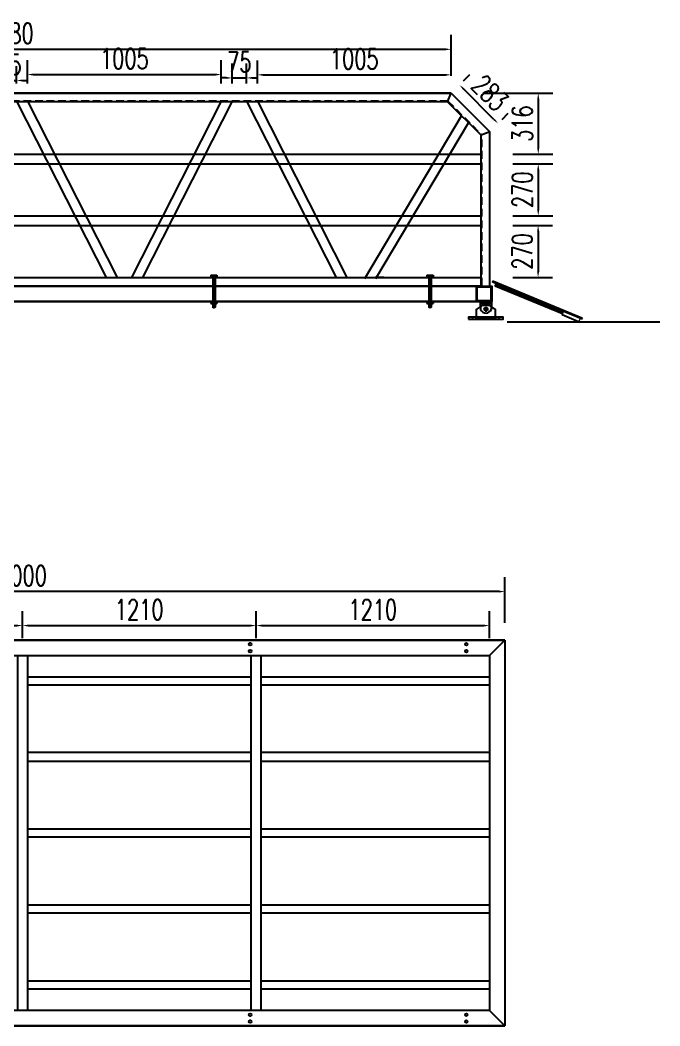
# Model space of a CAD drawing. Header units: millimetres. Extents: x -1546798 to -962116, y 1297493 to 1531173.
# Drawn here: x -1284023 to -1280708, y 1325133 to 1330347 of the extents above; entities that cross this region are included whole.
import ezdxf

# ---------------------------------------------------------------- set-up
doc = ezdxf.new("R2010")
doc.units = ezdxf.units.MM
doc.header["$LTSCALE"] = 10
doc.linetypes.add('BLTA11-LD-L-4001_Plot Plan for Seawater Intake System_20140729$0$key plan$0${ Wide Dash }', pattern=[12, 4, -2, 4, -2])
doc.layers.get('0').update_dxf_attribs({"linetype": 'CONTINUOUS'})
doc.layers.get('DEFPOINTS').update_dxf_attribs({"linetype": 'CONTINUOUS'})
for name, color, linetype in [('W-ALUMINUM_FRAME铝架', 30, 'CONTINUOUS'), ('W-STEEL_FRAME钢架', 3, 'CONTINUOUS'), ('W-STEEL_KEEL钢龙骨', 5, 'CONTINUOUS')]:
    doc.layers.add(name, color=color, linetype=linetype)
doc.styles.add('STANDARD_T3', font='simplex.shx', dxfattribs={"width": 0.7, "bigfont": 'gbcbig.shx'})
doc.dimstyles.new('W&&30', dxfattribs={"dimtxt": 105, "dimasz": 30, "dimexe": 75, "dimexo": 90, "dimgap": 30, "dimtad": 1, "dimdec": 0, "dimzin": 0, "dimdsep": 46, "dimtxsty": 'STANDARD_T3', "dimcen": 0.09, "dimclrd": 1, "dimclre": 1, "dimclrt": 7, "dimazin": 2, "dimtfac": 1, "dimtdec": 0, "dimtix": 1, "dimtmove": 1, "dimatfit": 3, "dimfxl": 100, "dimtolj": 1, "dimtzin": 0, "dimarcsym": 0})

# ---------------------------------------------------------------- blocks, each defined once
blk = doc.blocks.new('*D271')
at = {"color": 1, "lineweight": -2, "transparency": 16777216}
for p, q in [((-1281725.4, 1330032.1), (-1281693.3, 1330064.2)), ((-1281567.5, 1329832.4), (-1281725.1, 1329990)), ((-1281525.4, 1329832.1), (-1281493.3, 1329864.2))]:
    blk.add_line(p, q, dxfattribs=at)
at = {"color": 1, "transparency": 16777216}
for points in [[(-1281721.6, 1329993.5), (-1281728.6, 1329986.4), (-1281746.3, 1330011.2)], [(-1281564, 1329835.9), (-1281571.1, 1329828.8), (-1281546.3, 1329811.2)]]:
    blk.add_solid(points, dxfattribs=at)
at = {"layer": 'DEFPOINTS', "color": 0, "transparency": 16777216}
for p in [(-1281746.3, 1330011.2), (-1281789, 1329968.5), (-1281589, 1329768.5)]:
    blk.add_point(p, dxfattribs=at)
at = {"color": 7, "transparency": 16777216, "insert": (-1281588, 1329969.5), "char_height": 105, "attachment_point": 5, "rotation": 315, "style": 'STANDARD_T3'}
blk.add_mtext('\\A1;283', dxfattribs=at)
blk = doc.blocks.new('*D260')
at = {"color": 1, "lineweight": -2, "transparency": 16777216}
for p, q in [((-1286369, 1330058.5), (-1286369, 1330270.5)), ((-1281789, 1330058.5), (-1281789, 1330270.5)), ((-1286339, 1330195.5), (-1281819, 1330195.5))]:
    blk.add_line(p, q, dxfattribs=at)
at = {"color": 1, "transparency": 16777216}
for points in [[(-1286339, 1330200.5), (-1286339, 1330190.5), (-1286369, 1330195.5)], [(-1281819, 1330200.5), (-1281819, 1330190.5), (-1281789, 1330195.5)]]:
    blk.add_solid(points, dxfattribs=at)
at = {"layer": 'DEFPOINTS', "color": 0, "transparency": 16777216}
for p in [(-1281789, 1330195.5), (-1286369, 1329968.5), (-1281789, 1329968.5)]:
    blk.add_point(p, dxfattribs=at)
at = {"color": 7, "transparency": 16777216, "insert": (-1284079, 1330278), "char_height": 105, "attachment_point": 5, "style": 'STANDARD_T3'}
blk.add_mtext('\\A1;4580', dxfattribs=at)
blk = doc.blocks.new('*D276')
at = {"color": 1, "lineweight": -2, "transparency": 16777216}
for p, q in [((-1283985.4, 1330017.5), (-1283985.4, 1330139.6)), ((-1282980.7, 1330017.5), (-1282980.7, 1330139.6)), ((-1283955.4, 1330064.6), (-1283010.7, 1330064.6))]:
    blk.add_line(p, q, dxfattribs=at)
at = {"color": 1, "transparency": 16777216}
for points in [[(-1283955.4, 1330069.6), (-1283955.4, 1330059.6), (-1283985.4, 1330064.6)], [(-1283010.7, 1330069.6), (-1283010.7, 1330059.6), (-1282980.7, 1330064.6)]]:
    blk.add_solid(points, dxfattribs=at)
at = {"layer": 'DEFPOINTS', "color": 0, "transparency": 16777216}
for p in [(-1282980.7, 1330064.6), (-1283985.4, 1329927.5), (-1282980.7, 1329927.5)]:
    blk.add_point(p, dxfattribs=at)
at = {"color": 7, "transparency": 16777216, "insert": (-1283483, 1330147.1), "char_height": 105, "attachment_point": 5, "style": 'STANDARD_T3'}
blk.add_mtext('\\A1;1005', dxfattribs=at)
blk = doc.blocks.new('*D261')
at = {"color": 1, "lineweight": -2, "transparency": 16777216}
for p, q in [((-1281624.9, 1329968.5), (-1281263.1, 1329968.5)), ((-1281338.1, 1329938.5), (-1281338.1, 1329682.5)), ((-1281469.1, 1329652.5), (-1281263.1, 1329652.5))]:
    blk.add_line(p, q, dxfattribs=at)
at = {"color": 1, "transparency": 16777216}
for points in [[(-1281343.1, 1329938.5), (-1281333.1, 1329938.5), (-1281338.1, 1329968.5)], [(-1281343.1, 1329682.5), (-1281333.1, 1329682.5), (-1281338.1, 1329652.5)]]:
    blk.add_solid(points, dxfattribs=at)
at = {"layer": 'DEFPOINTS', "color": 0, "transparency": 16777216}
for p in [(-1281714.9, 1329968.5), (-1281559.1, 1329652.5), (-1281338.1, 1329652.5)]:
    blk.add_point(p, dxfattribs=at)
at = {"color": 7, "transparency": 16777216, "insert": (-1281420.6, 1329810.5), "char_height": 105, "attachment_point": 5, "rotation": 90, "style": 'STANDARD_T3'}
blk.add_mtext('\\A1;316', dxfattribs=at)
blk = doc.blocks.new('*D262')
at = {"color": 1, "lineweight": -2, "transparency": 16777216}
for p, q in [((-1281469.1, 1329602.5), (-1281263.1, 1329602.5)), ((-1281338.1, 1329572.5), (-1281338.1, 1329362.5)), ((-1281469.9, 1329332.5), (-1281263.1, 1329332.5))]:
    blk.add_line(p, q, dxfattribs=at)
at = {"color": 1, "transparency": 16777216}
for points in [[(-1281343.1, 1329572.5), (-1281333.1, 1329572.5), (-1281338.1, 1329602.5)], [(-1281343.1, 1329362.5), (-1281333.1, 1329362.5), (-1281338.1, 1329332.5)]]:
    blk.add_solid(points, dxfattribs=at)
at = {"layer": 'DEFPOINTS', "color": 0, "transparency": 16777216}
for p in [(-1281559.1, 1329602.5), (-1281559.9, 1329332.5), (-1281338.1, 1329332.5)]:
    blk.add_point(p, dxfattribs=at)
at = {"color": 7, "transparency": 16777216, "insert": (-1281420.6, 1329467.5), "char_height": 105, "attachment_point": 5, "rotation": 90, "style": 'STANDARD_T3'}
blk.add_mtext('\\A1;270', dxfattribs=at)
blk = doc.blocks.new('*D263')
at = {"color": 1, "lineweight": -2, "transparency": 16777216}
for p, q in [((-1281469.9, 1329282.5), (-1281263.9, 1329282.5)), ((-1281338.9, 1329252.5), (-1281338.9, 1329042.5)), ((-1281469.9, 1329012.5), (-1281263.9, 1329012.5))]:
    blk.add_line(p, q, dxfattribs=at)
at = {"color": 1, "transparency": 16777216}
for points in [[(-1281343.9, 1329252.5), (-1281333.9, 1329252.5), (-1281338.9, 1329282.5)], [(-1281343.9, 1329042.5), (-1281333.9, 1329042.5), (-1281338.9, 1329012.5)]]:
    blk.add_solid(points, dxfattribs=at)
at = {"layer": 'DEFPOINTS', "color": 0, "transparency": 16777216}
for p in [(-1281559.9, 1329282.5), (-1281559.9, 1329012.5), (-1281338.9, 1329012.5)]:
    blk.add_point(p, dxfattribs=at)
at = {"color": 7, "transparency": 16777216, "insert": (-1281421.4, 1329147.5), "char_height": 105, "attachment_point": 5, "rotation": 90, "style": 'STANDARD_T3'}
blk.add_mtext('\\A1;270', dxfattribs=at)
blk = doc.blocks.new('*D283')
at = {"color": 1, "lineweight": -2, "transparency": 16777216}
for p, q in [((-1286510.7, 1327223.3), (-1286510.7, 1327459.7)), ((-1281510.7, 1327223.3), (-1281510.7, 1327459.7)), ((-1281540.7, 1327384.7), (-1286480.7, 1327384.7))]:
    blk.add_line(p, q, dxfattribs=at)
at = {"color": 1, "transparency": 16777216}
for points in [[(-1286480.7, 1327389.7), (-1286480.7, 1327379.7), (-1286510.7, 1327384.7)], [(-1281540.7, 1327389.7), (-1281540.7, 1327379.7), (-1281510.7, 1327384.7)]]:
    blk.add_solid(points, dxfattribs=at)
at = {"layer": 'DEFPOINTS', "color": 0, "transparency": 16777216}
for p in [(-1286510.7, 1327384.7), (-1286510.7, 1327133.3), (-1281510.7, 1327133.3)]:
    blk.add_point(p, dxfattribs=at)
at = {"color": 7, "transparency": 16777216, "insert": (-1284010.7, 1327467.2), "char_height": 105, "attachment_point": 5, "style": 'STANDARD_T3'}
blk.add_mtext('\\A1;5000', dxfattribs=at)
blk = doc.blocks.new('*D295')
at = {"color": 1, "lineweight": -2, "transparency": 16777216}
for p, q in [((-1282793.9, 1330017.5), (-1282793.9, 1330138.1)), ((-1281789, 1330058.5), (-1281789, 1330138.1)), ((-1282763.9, 1330063.1), (-1281819, 1330063.1))]:
    blk.add_line(p, q, dxfattribs=at)
at = {"color": 1, "transparency": 16777216}
for points in [[(-1282763.9, 1330068.1), (-1282763.9, 1330058.1), (-1282793.9, 1330063.1)], [(-1281819, 1330068.1), (-1281819, 1330058.1), (-1281789, 1330063.1)]]:
    blk.add_solid(points, dxfattribs=at)
at = {"layer": 'DEFPOINTS', "color": 0, "transparency": 16777216}
for p in [(-1281789, 1330063.1), (-1281789, 1329968.5), (-1282793.9, 1329927.5)]:
    blk.add_point(p, dxfattribs=at)
at = {"color": 7, "transparency": 16777216, "insert": (-1282291.5, 1330145.6), "char_height": 105, "attachment_point": 5, "style": 'STANDARD_T3'}
blk.add_mtext('\\A1;1005', dxfattribs=at)
blk = doc.blocks.new('*D297')
at = {"color": 1, "lineweight": -2, "transparency": 16777216}
for p, q in [((-1284116.1, 1330017.5), (-1284116.1, 1330109)), ((-1284041.5, 1330017.5), (-1284041.5, 1330109)), ((-1284146.1, 1330034), (-1284176.1, 1330034)), ((-1284116.1, 1330034), (-1284041.5, 1330034)), ((-1284011.5, 1330034), (-1283981.5, 1330034))]:
    blk.add_line(p, q, dxfattribs=at)
at = {"color": 1, "transparency": 16777216}
for points in [[(-1284146.1, 1330039), (-1284146.1, 1330029), (-1284116.1, 1330034)], [(-1284011.5, 1330039), (-1284011.5, 1330029), (-1284041.5, 1330034)]]:
    blk.add_solid(points, dxfattribs=at)
at = {"layer": 'DEFPOINTS', "color": 0, "transparency": 16777216}
for p in [(-1284041.5, 1330034), (-1284116.1, 1329927.5), (-1284041.5, 1329927.5)]:
    blk.add_point(p, dxfattribs=at)
at = {"color": 7, "transparency": 16777216, "insert": (-1284078.8, 1330116.5), "char_height": 105, "attachment_point": 5, "style": 'STANDARD_T3'}
blk.add_mtext('\\A1;75', dxfattribs=at)
blk = doc.blocks.new('*D298')
at = {"color": 1, "lineweight": -2, "transparency": 16777216}
for p, q in [((-1282924.6, 1330017.5), (-1282924.6, 1330122.3)), ((-1282850, 1330017.5), (-1282850, 1330122.3)), ((-1282954.6, 1330047.3), (-1282984.6, 1330047.3)), ((-1282924.6, 1330047.3), (-1282850, 1330047.3)), ((-1282820, 1330047.3), (-1282790, 1330047.3))]:
    blk.add_line(p, q, dxfattribs=at)
at = {"color": 1, "transparency": 16777216}
for points in [[(-1282954.6, 1330052.3), (-1282954.6, 1330042.3), (-1282924.6, 1330047.3)], [(-1282820, 1330052.3), (-1282820, 1330042.3), (-1282850, 1330047.3)]]:
    blk.add_solid(points, dxfattribs=at)
at = {"layer": 'DEFPOINTS', "color": 0, "transparency": 16777216}
for p in [(-1282850, 1330047.3), (-1282924.6, 1329927.5), (-1282850, 1329927.5)]:
    blk.add_point(p, dxfattribs=at)
at = {"color": 7, "transparency": 16777216, "insert": (-1282887.3, 1330129.8), "char_height": 105, "attachment_point": 5, "style": 'STANDARD_T3'}
blk.add_mtext('\\A1;75', dxfattribs=at)
blk = doc.blocks.new('*D299')
at = {"color": 1, "lineweight": -2, "transparency": 16777216}
for p, q in [((-1285220.7, 1327143.3), (-1285220.7, 1327283.3)), ((-1284010.7, 1327143.3), (-1284010.7, 1327283.3)), ((-1285190.7, 1327208.3), (-1284040.7, 1327208.3))]:
    blk.add_line(p, q, dxfattribs=at)
at = {"color": 1, "transparency": 16777216}
for points in [[(-1285190.7, 1327213.3), (-1285190.7, 1327203.3), (-1285220.7, 1327208.3)], [(-1284040.7, 1327213.3), (-1284040.7, 1327203.3), (-1284010.7, 1327208.3)]]:
    blk.add_solid(points, dxfattribs=at)
at = {"layer": 'DEFPOINTS', "color": 0, "transparency": 16777216}
for p in [(-1284010.7, 1327208.3), (-1285220.7, 1327053.3), (-1284010.7, 1327053.3)]:
    blk.add_point(p, dxfattribs=at)
at = {"color": 7, "transparency": 16777216, "insert": (-1284615.7, 1327290.8), "char_height": 105, "attachment_point": 5, "style": 'STANDARD_T3'}
blk.add_mtext('\\A1;1210', dxfattribs=at)
blk = doc.blocks.new('*D300')
at = {"color": 1, "lineweight": -2, "transparency": 16777216}
for p, q in [((-1284010.7, 1327143.3), (-1284010.7, 1327283.3)), ((-1282800.7, 1327143.3), (-1282800.7, 1327283.3)), ((-1283980.7, 1327208.3), (-1282830.7, 1327208.3))]:
    blk.add_line(p, q, dxfattribs=at)
at = {"color": 1, "transparency": 16777216}
for points in [[(-1283980.7, 1327213.3), (-1283980.7, 1327203.3), (-1284010.7, 1327208.3)], [(-1282830.7, 1327213.3), (-1282830.7, 1327203.3), (-1282800.7, 1327208.3)]]:
    blk.add_solid(points, dxfattribs=at)
at = {"layer": 'DEFPOINTS', "color": 0, "transparency": 16777216}
for p in [(-1282800.7, 1327208.3), (-1284010.7, 1327053.3), (-1282800.7, 1327053.3)]:
    blk.add_point(p, dxfattribs=at)
at = {"color": 7, "transparency": 16777216, "insert": (-1283405.7, 1327290.8), "char_height": 105, "attachment_point": 5, "style": 'STANDARD_T3'}
blk.add_mtext('\\A1;1210', dxfattribs=at)
blk = doc.blocks.new('*D301')
at = {"color": 1, "lineweight": -2, "transparency": 16777216}
for p, q in [((-1282800.7, 1327143.3), (-1282800.7, 1327283.3)), ((-1281590.7, 1327143.3), (-1281590.7, 1327283.3)), ((-1282770.7, 1327208.3), (-1281620.7, 1327208.3))]:
    blk.add_line(p, q, dxfattribs=at)
at = {"color": 1, "transparency": 16777216}
for points in [[(-1282770.7, 1327213.3), (-1282770.7, 1327203.3), (-1282800.7, 1327208.3)], [(-1281620.7, 1327213.3), (-1281620.7, 1327203.3), (-1281590.7, 1327208.3)]]:
    blk.add_solid(points, dxfattribs=at)
at = {"layer": 'DEFPOINTS', "color": 0, "transparency": 16777216}
for p in [(-1281590.7, 1327208.3), (-1282800.7, 1327053.3), (-1281590.7, 1327053.3)]:
    blk.add_point(p, dxfattribs=at)
at = {"color": 7, "transparency": 16777216, "insert": (-1282195.7, 1327290.8), "char_height": 105, "attachment_point": 5, "style": 'STANDARD_T3'}
blk.add_mtext('\\A1;1210', dxfattribs=at)

msp = doc.modelspace()

# ---------------------------------------------------------------- linework, layer by layer
at = {"color": 4}
for p, q in [((-1286369, 1329968.5), (-1281789, 1329968.5)), ((-1281789, 1329968.5), (-1286369, 1329968.5)), ((-1281807.7, 1329923.5), (-1281789, 1329968.5)), ((-1281789, 1329968.5), (-1281589, 1329768.5)), ((-1281807.7, 1329923.5), (-1286350.4, 1329923.5)), ((-1281807.7, 1329923.5), (-1281634, 1329749.8)), ((-1281589, 1329768.5), (-1281634, 1329749.8)), ((-1281634, 1328968.5), (-1281634, 1329749.8)), ((-1281589, 1328968.5), (-1281589, 1329768.5))]:
    msp.add_line(p, q, dxfattribs=at)
at = {"color": 8, "linetype": 'BLTA11-LD-L-4001_Plot Plan for Seawater Intake System_20140729$0$key plan$0${ Wide Dash }'}
for p, q in [((-1281806, 1329927.5), (-1286352, 1329927.5)), ((-1281806, 1329927.4), (-1281630, 1329751.5)), ((-1281630, 1328968.5), (-1281630, 1329751.5))]:
    msp.add_line(p, q, dxfattribs=at)
at = {"color": 0}
for p, q in [((-1284041.5, 1329927.5), (-1283576.9, 1329012.5)), ((-1283985.4, 1329927.5), (-1283520.8, 1329012.5)), ((-1282980.7, 1329927.5), (-1283445.2, 1329012.5)), ((-1282924.6, 1329927.5), (-1283389.2, 1329012.5)), ((-1282850, 1329927.5), (-1282385.4, 1329012.5)), ((-1282793.9, 1329927.5), (-1282329.4, 1329012.5)), ((-1282237.3, 1329006.8), (-1281735.7, 1329851.5)), ((-1282179.2, 1329006.8), (-1281699.2, 1329815)), ((-1286523.2, 1329652.5), (-1281634, 1329652.5)), ((-1286523.2, 1329602.5), (-1281634, 1329602.5)), ((-1286524, 1329332.5), (-1281634, 1329332.5)), ((-1286524, 1329282.5), (-1281634, 1329282.5)), ((-1282138.2, 1329012.5), (-1282183, 1329012.5))]:
    msp.add_line(p, q, dxfattribs=at)
at = {"color": 1}
for p, q in [((-1283035, 1329024.5), (-1283035, 1329014.5)), ((-1283035, 1329024.5), (-1283003, 1329024.5)), ((-1283035, 1329014.5), (-1283003, 1329014.5)), ((-1283030, 1329024.5), (-1283030, 1329014.5)), ((-1283025, 1329024.5), (-1283025, 1328858.8)), ((-1283019, 1329024.5), (-1283019, 1328858.8)), ((-1283013, 1329024.5), (-1283013, 1328858.8)), ((-1283008, 1329024.5), (-1283008, 1329014.5)), ((-1283003, 1329024.5), (-1283003, 1329014.5)), ((-1281915, 1329024.5), (-1281915, 1329014.5)), ((-1281915, 1329024.5), (-1281883, 1329024.5)), ((-1281915, 1329014.5), (-1281883, 1329014.5)), ((-1281910, 1329024.5), (-1281910, 1329014.5)), ((-1281905, 1329024.5), (-1281905, 1328858.8)), ((-1281899, 1329024.5), (-1281899, 1328858.8)), ((-1281893, 1329024.5), (-1281893, 1328858.8)), ((-1281888, 1329024.5), (-1281888, 1329014.5)), ((-1281883, 1329024.5), (-1281883, 1329014.5)), ((-1283035, 1328888.5), (-1283035, 1328878.5)), ((-1283035, 1328888.5), (-1283003, 1328888.5)), ((-1283035, 1328878.5), (-1283003, 1328878.5)), ((-1283030, 1328888.5), (-1283030, 1328878.5)), ((-1283022, 1328855.8), (-1283025, 1328858.8)), ((-1283016, 1328855.8), (-1283022, 1328855.8)), ((-1283013, 1328858.8), (-1283016, 1328855.8)), ((-1283008, 1328888.5), (-1283008, 1328878.5)), ((-1283003, 1328888.5), (-1283003, 1328878.5)), ((-1281915, 1328888.5), (-1281915, 1328878.5)), ((-1281915, 1328888.5), (-1281883, 1328888.5)), ((-1281915, 1328878.5), (-1281883, 1328878.5)), ((-1281910, 1328888.5), (-1281910, 1328878.5)), ((-1281902, 1328855.8), (-1281905, 1328858.8)), ((-1281896, 1328855.8), (-1281902, 1328855.8)), ((-1281893, 1328858.8), (-1281896, 1328855.8)), ((-1281888, 1328888.5), (-1281888, 1328878.5)), ((-1281883, 1328888.5), (-1281883, 1328878.5))]:
    msp.add_line(p, q, dxfattribs=at)
at = {"color": 3}
for p, q in [((-1286579, 1328968.5), (-1281579, 1328968.5)), ((-1281579, 1328888.5), (-1281579, 1328968.5)), ((-1281579, 1328888.5), (-1281579, 1328939.5)), ((-1286579, 1328888.5), (-1281579, 1328888.5)), ((-1286510.7, 1327133.3), (-1281510.7, 1327133.3)), ((-1281590.7, 1327053.3), (-1281510.7, 1327133.3)), ((-1286430.7, 1327053.3), (-1281590.7, 1327053.3)), ((-1281590.7, 1325213.3), (-1281510.7, 1325133.3))]:
    msp.add_line(p, q, dxfattribs=at)
at = {"color": 3, "lineweight": 5}
for p, q in [((-1281659, 1328888.5), (-1281659, 1328968.5)), ((-1281579, 1328888.5), (-1281579, 1328968.5)), ((-1281579, 1328908.5), (-1281579, 1328968.5))]:
    msp.add_line(p, q, dxfattribs=at)
at = {"lineweight": 5}
for p, q in [((-1281208.4, 1328837.2), (-1281215.3, 1328820.5)), ((-1281120.6, 1328800.9), (-1281127.5, 1328784.1))]:
    msp.add_line(p, q, dxfattribs=at)
msp.add_line((-1281128.8, 1328783.6), (-1281214.7, 1328819.2))
at = {"color": 3}
for points in [[(-1286579, 1328968.5), (-1281579, 1328968.5), (-1281579, 1328888.5), (-1286579, 1328888.5)], [(-1281659, 1328968.5), (-1281579, 1328968.5), (-1281579, 1328888.5), (-1281659, 1328888.5)], [(-1281655, 1328964.5), (-1281583, 1328964.5), (-1281583, 1328892.5), (-1281655, 1328892.5)]]:
    msp.add_lwpolyline(points, close=True, dxfattribs=at)
at = {"color": 3, "lineweight": 5}
for points in [[(-1281579, 1328968.5), (-1281659, 1328968.5), (-1281659, 1328888.5), (-1281579, 1328888.5)], [(-1281583, 1328964.5), (-1281655, 1328964.5), (-1281655, 1328892.5), (-1281583, 1328892.5)]]:
    msp.add_lwpolyline(points, close=True, dxfattribs=at)
msp.add_lwpolyline([(-1281110.7, 1328801.1), (-1281111.9, 1328798.3, -0.414214), (-1281113.2, 1328797.8), (-1281572.9, 1328988.2, -0.416514), (-1281573.4, 1328989.5), (-1281571.9, 1328993.2, -0.411917), (-1281570.6, 1328993.7), (-1281111.8, 1328803.7)], format="xyb")
msp.add_lwpolyline([(-1281208.4, 1328837.2), (-1281555.7, 1328981.1), (-1281560.7, 1328969.1), (-1281213.3, 1328825.2)], close=True)
for points in [[(-1281210.3, 1328832.6), (-1281557.7, 1328976.5)], [(-1281499, 1328783.5), (-1280707.8, 1328783.5)]]:
    msp.add_lwpolyline(points)
for centre in [(-1282830.8, 1327111.3), (-1282830.8, 1327075.3), (-1281710.6, 1327111.3), (-1281710.6, 1327075.3), (-1282830.8, 1325191.3), (-1281710.6, 1325191.3), (-1282830.8, 1325155.3), (-1281710.6, 1325155.3)]:
    msp.add_circle(centre, 7)
at = {"lineweight": 5}
msp.add_arc((-1281214.4, 1328820.1), 1, 157.5037, 247.5037, dxfattribs=at)
for centre, radius, start, end in [((-1281112.6, 1328801.9), 2, 337.5037, 67.5037), ((-1281128.4, 1328784.5), 1, 247.5037, 337.5037)]:
    msp.add_arc(centre, radius, start, end)
at = {"layer": 'W-ALUMINUM_FRAME铝架', "color": 5}
msp.add_lwpolyline([(-1286524, 1329012.5), (-1281634, 1329012.5), (-1281634, 1328968.5), (-1286524, 1328968.5)], close=True, dxfattribs=at)
at = {"layer": 'W-STEEL_FRAME钢架', "color": 3}
for p, q in [((-1281622.4, 1328848.9), (-1281596, 1328848.9)), ((-1281609.1, 1328861.3), (-1281609.1, 1328835.2)), ((-1281510.7, 1327133.3), (-1286510.7, 1327133.3)), ((-1281510.7, 1327133.3), (-1281510.7, 1325133.3)), ((-1286430.7, 1327053.3), (-1281590.7, 1327053.3)), ((-1281590.7, 1327053.3), (-1281590.7, 1325213.3)), ((-1281590.7, 1325213.3), (-1286430.7, 1325213.3)), ((-1281590.7, 1325213.3), (-1286430.7, 1325213.3)), ((-1281510.7, 1325133.3), (-1286510.7, 1325133.3)), ((-1286510.7, 1325133.3), (-1281510.7, 1325133.3))]:
    msp.add_line(p, q, dxfattribs=at)
at = {"layer": 'W-STEEL_FRAME钢架', "color": 0}
for p, q in [((-1281677.2, 1328796.9), (-1281677.2, 1328806.9)), ((-1281660.7, 1328796.9), (-1281660.7, 1328806.9)), ((-1281557.6, 1328796.9), (-1281557.6, 1328806.9)), ((-1281541.1, 1328796.9), (-1281541.1, 1328806.9))]:
    msp.add_line(p, q, dxfattribs=at)
for points in [[(-1281659.1, 1328806.9), (-1281559.1, 1328806.9), (-1281559.1, 1328846.8), (-1281588.9, 1328866.8), (-1281629.1, 1328866.8), (-1281659.1, 1328846.8)], [(-1281639, 1328878.5), (-1281579, 1328878.5), (-1281579, 1328888.5), (-1281639, 1328888.5)], [(-1281699.1, 1328796.9), (-1281519.1, 1328796.9), (-1281519.1, 1328806.9), (-1281699.1, 1328806.9)]]:
    msp.add_lwpolyline(points, close=True, dxfattribs=at)
msp.add_lwpolyline([(-1281638.7, 1328878.5), (-1281636.7, 1328846.8, 0.678086), (-1281581.1, 1328847.9), (-1281579.4, 1328878.5)], format="xyb", dxfattribs=at)
at = {"layer": 'W-STEEL_FRAME钢架', "color": 1}
for points in [[(-1284035.7, 1327053.3), (-1283985.7, 1327053.3), (-1283985.7, 1325213.3), (-1284035.7, 1325213.3)], [(-1282825.7, 1327053.3), (-1282775.7, 1327053.3), (-1282775.7, 1325213.3), (-1282825.7, 1325213.3)]]:
    msp.add_lwpolyline(points, close=True, dxfattribs=at)
at = {"layer": 'W-STEEL_FRAME钢架', "color": 0}
msp.add_circle((-1281609.1, 1328848.9), 8.5, dxfattribs=at)
at = {"layer": 'W-STEEL_KEEL钢龙骨', "color": 4}
for p, q in [((-1282825.7, 1326550.3), (-1283985.7, 1326550.3)), ((-1282825.7, 1326504.3), (-1283985.7, 1326504.3)), ((-1281590.7, 1326550.3), (-1282775.7, 1326550.3)), ((-1281590.7, 1326504.3), (-1282775.7, 1326504.3))]:
    msp.add_line(p, q, dxfattribs=at)
for points in [[(-1283985.7, 1326943.3), (-1282825.7, 1326943.3)], [(-1282775.7, 1326943.3), (-1281590.7, 1326943.3), (-1281590.7, 1326899.3), (-1282775.7, 1326899.3)], [(-1282825.7, 1326899.3), (-1283985.7, 1326899.3)], [(-1283985.7, 1326155.3), (-1282825.7, 1326155.3)], [(-1282775.7, 1326155.3), (-1281590.7, 1326155.3), (-1281590.7, 1326111.3), (-1282775.7, 1326111.3)], [(-1282825.7, 1326111.3), (-1283985.7, 1326111.3)], [(-1283985.7, 1325761.3), (-1282825.7, 1325761.3)], [(-1282775.7, 1325761.3), (-1281590.7, 1325761.3), (-1281590.7, 1325717.3), (-1282775.7, 1325717.3)], [(-1282825.7, 1325717.3), (-1283985.7, 1325717.3)], [(-1283985.7, 1325367.3), (-1282825.7, 1325367.3)], [(-1282775.7, 1325367.3), (-1281590.7, 1325367.3), (-1281590.7, 1325323.3), (-1282775.7, 1325323.3)], [(-1282825.7, 1325323.3), (-1283985.7, 1325323.3)]]:
    msp.add_lwpolyline(points, dxfattribs=at)

# ---------------------------------------------------------------- dimensions: what is measured, and where the dimension line sits
for p1, distance, picture, middle in [((-1286369, 1329968.5), 227, '*D260', (-1284079, 1330278)), ((-1281589, 1329768.5), -60.4, '*D271', (-1281588, 1329969.5))]:
    dim = msp.add_aligned_dim(p1=p1, p2=(-1281789, 1329968.5), distance=distance, dimstyle='W&&30')
    dim.commit()
    dim.dimension.update_dxf_attribs({"geometry": picture, "text_midpoint": middle})
for base, p1, p2, picture, middle in [((-1282980.7, 1330064.6), (-1283985.4, 1329927.5), (-1282980.7, 1329927.5), '*D276', (-1283483, 1330147.1)), ((-1281789, 1330063.1), (-1282793.9, 1329927.5), (-1281789, 1329968.5), '*D295', (-1282291.5, 1330145.6)), ((-1284041.5, 1330034), (-1284116.1, 1329927.5), (-1284041.5, 1329927.5), '*D297', (-1284078.8, 1330116.5)), ((-1282850, 1330047.3), (-1282924.6, 1329927.5), (-1282850, 1329927.5), '*D298', (-1282887.3, 1330129.8)), ((-1286510.7, 1327384.7), (-1281510.7, 1327133.3), (-1286510.7, 1327133.3), '*D283', (-1284010.7, 1327467.2)), ((-1284010.7, 1327208.3), (-1285220.7, 1327053.3), (-1284010.7, 1327053.3), '*D299', (-1284615.7, 1327290.8)), ((-1282800.7, 1327208.3), (-1284010.7, 1327053.3), (-1282800.7, 1327053.3), '*D300', (-1283405.7, 1327290.8)), ((-1281590.7, 1327208.3), (-1282800.7, 1327053.3), (-1281590.7, 1327053.3), '*D301', (-1282195.7, 1327290.8))]:
    dim = msp.add_linear_dim(base=base, p1=p1, p2=p2, dimstyle='W&&30')
    dim.commit()
    dim.dimension.update_dxf_attribs({"geometry": picture, "text_midpoint": middle})
for base, p1, p2, picture, middle in [((-1281338.1, 1329652.5), (-1281714.9, 1329968.5), (-1281559.1, 1329652.5), '*D261', (-1281420.6, 1329810.5)), ((-1281338.1, 1329332.5), (-1281559.1, 1329602.5), (-1281559.9, 1329332.5), '*D262', (-1281420.6, 1329467.5)), ((-1281338.9, 1329012.5), (-1281559.9, 1329282.5), (-1281559.9, 1329012.5), '*D263', (-1281421.4, 1329147.5))]:
    dim = msp.add_linear_dim(base=base, p1=p1, p2=p2, angle=90, dimstyle='W&&30')
    dim.commit()
    dim.dimension.update_dxf_attribs({"geometry": picture, "text_midpoint": middle})

doc.saveas('drawing.dxf')
